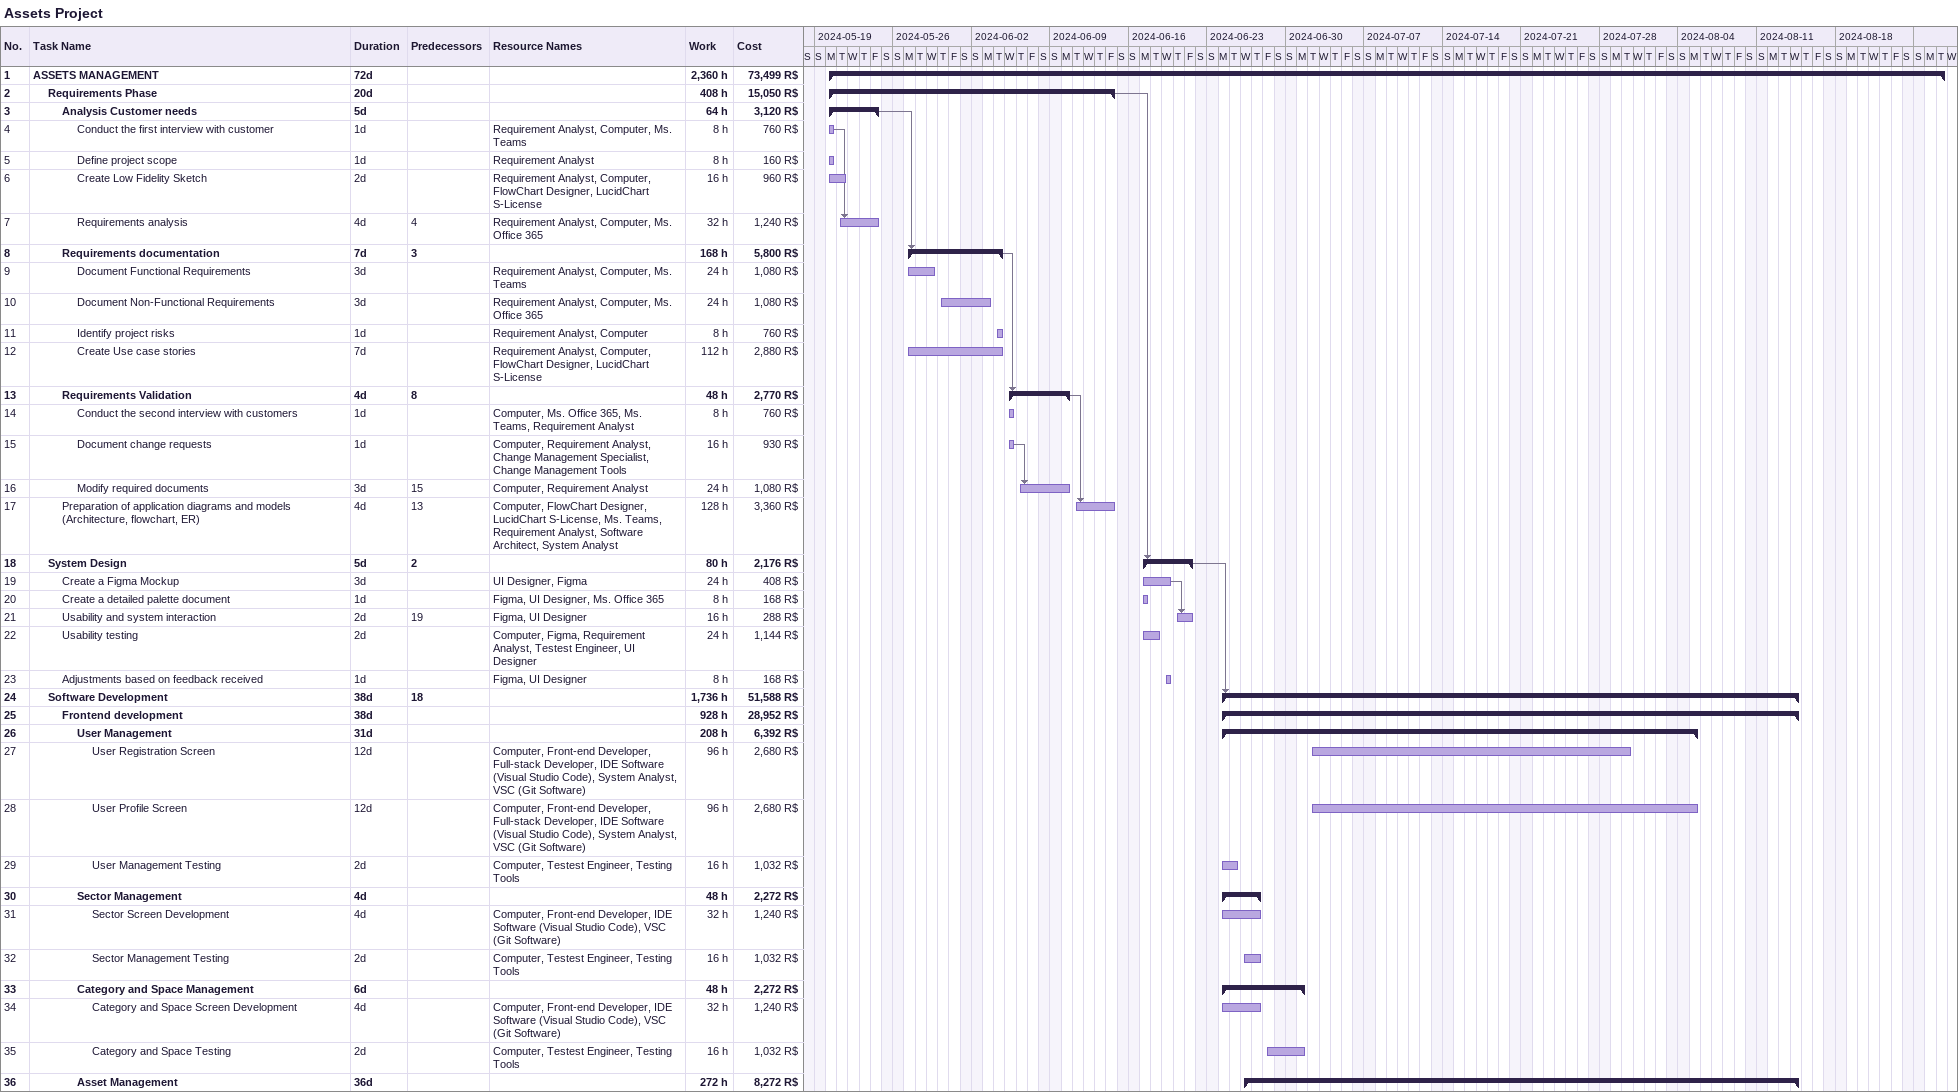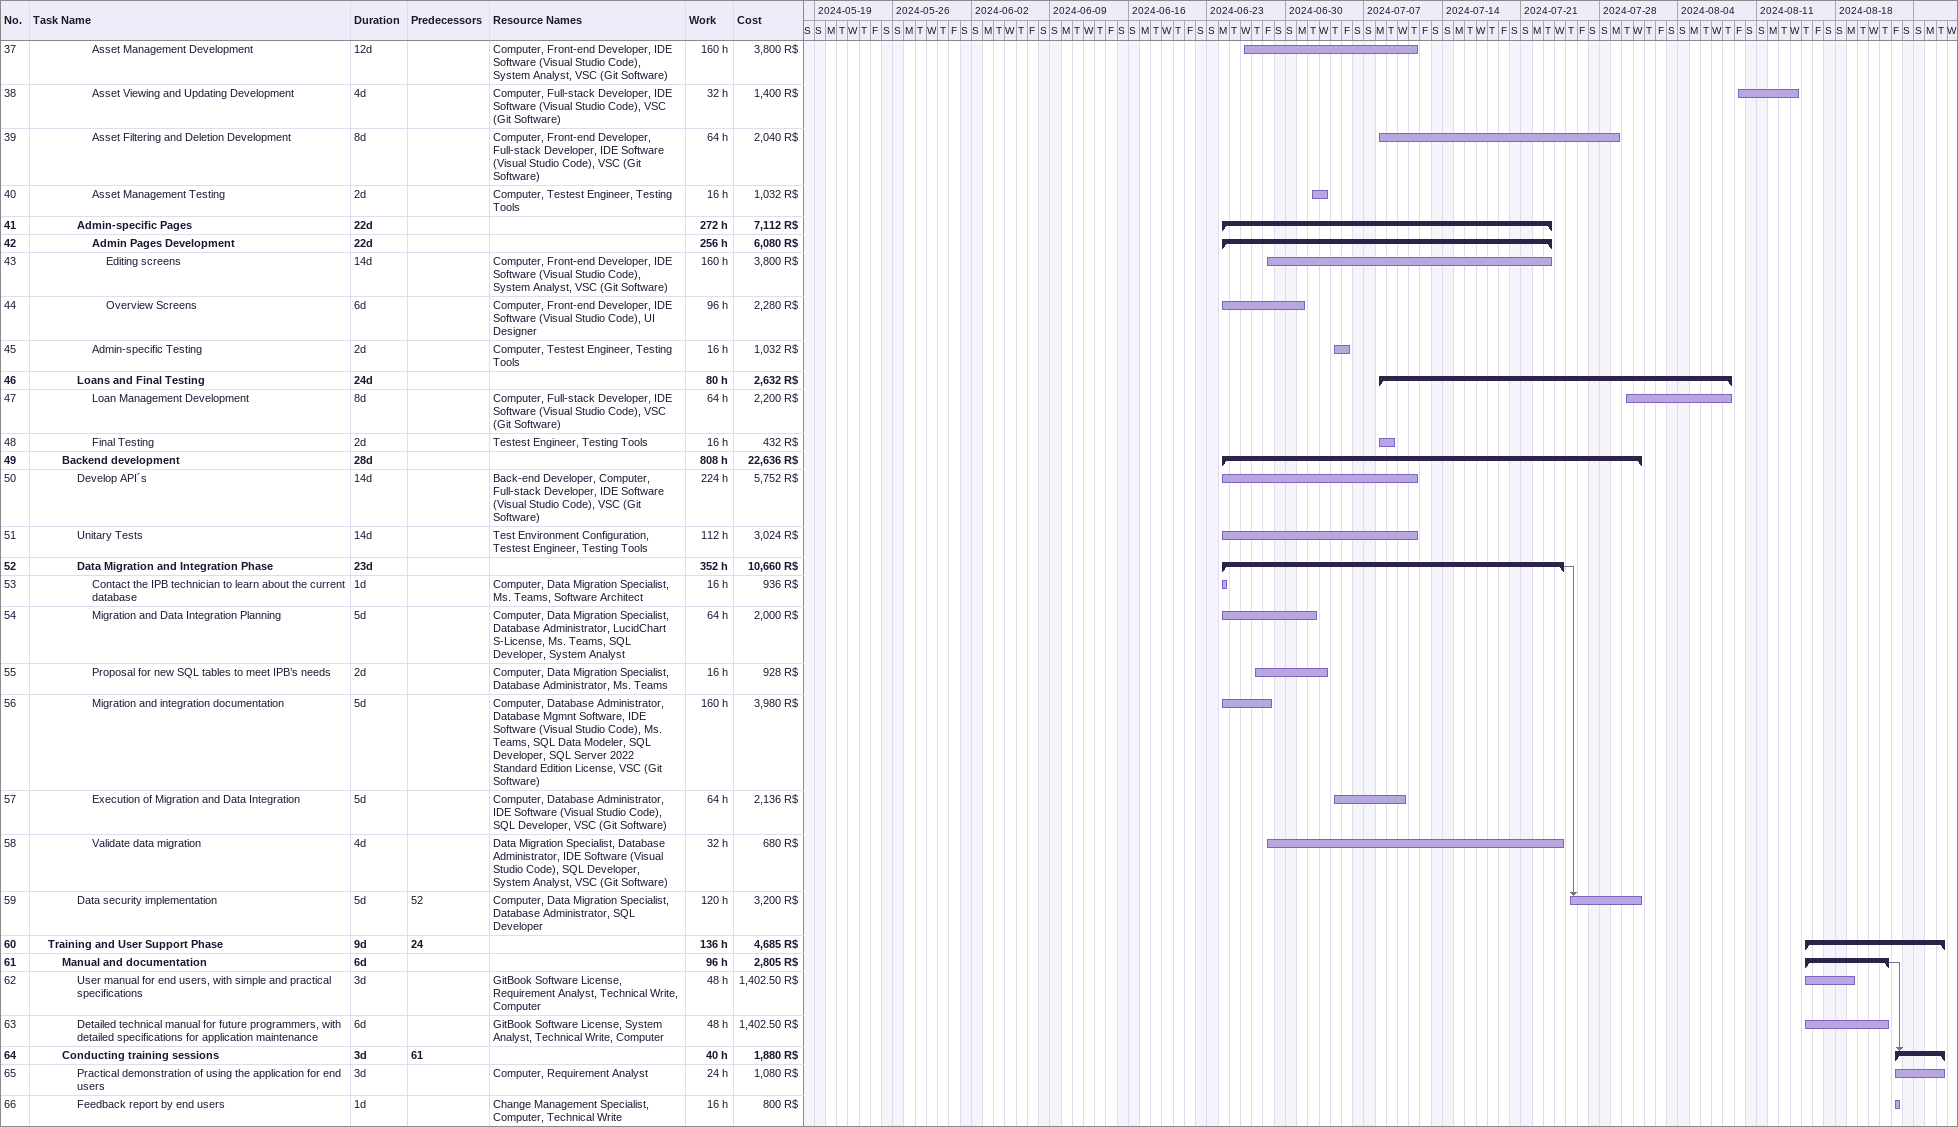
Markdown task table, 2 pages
Assets Project

| ID | Level | Task | Duration | Start | Finish | Predecessors | Resources | Work (h) | Cost (R$) |
|---|---|---|---|---|---|---|---|---|---|
| 1 | 1 | **ASSETS MANAGEMENT** | 72d | 2024-05-20 | 2024-08-27 |  |  | 2360 | 73499 |
| 2 | 2 | **Requirements Phase** | 20d | 2024-05-20 | 2024-06-14 |  |  | 408 | 15050 |
| 3 | 3 | **Analysis Customer needs** | 5d | 2024-05-20 | 2024-05-24 |  |  | 64 | 3120 |
| 4 | 4 | Conduct the first interview with customer | 1d | 2024-05-20 | 2024-05-20 |  | Requirement Analyst, Computer, Ms. Teams | 8 | 760 |
| 5 | 4 | Define project scope | 1d | 2024-05-20 | 2024-05-20 |  | Requirement Analyst | 8 | 160 |
| 6 | 4 | Create Low Fidelity Sketch | 2d | 2024-05-20 | 2024-05-21 |  | Requirement Analyst, Computer, FlowChart Designer, LucidChart S-License | 16 | 960 |
| 7 | 4 | Requirements analysis | 4d | 2024-05-21 | 2024-05-24 | 4 | Requirement Analyst, Computer, Ms. Office 365 | 32 | 1240 |
| 8 | 3 | **Requirements documentation** | 7d | 2024-05-27 | 2024-06-04 | 3 |  | 168 | 5800 |
| 9 | 4 | Document Functional Requirements | 3d | 2024-05-27 | 2024-05-29 |  | Requirement Analyst, Computer, Ms. Teams | 24 | 1080 |
| 10 | 4 | Document Non-Functional Requirements | 3d | 2024-05-30 | 2024-06-03 |  | Requirement Analyst, Computer, Ms. Office 365 | 24 | 1080 |
| 11 | 4 | Identify project risks | 1d | 2024-06-04 | 2024-06-04 |  | Requirement Analyst, Computer | 8 | 760 |
| 12 | 4 | Create Use case stories | 7d | 2024-05-27 | 2024-06-04 |  | Requirement Analyst, Computer, FlowChart Designer, LucidChart S-License | 112 | 2880 |
| 13 | 3 | **Requirements Validation** | 4d | 2024-06-05 | 2024-06-10 | 8 |  | 48 | 2770 |
| 14 | 4 | Conduct the second interview with customers | 1d | 2024-06-05 | 2024-06-05 |  | Computer, Ms. Office 365, Ms. Teams, Requirement Analyst | 8 | 760 |
| 15 | 4 | Document change requests | 1d | 2024-06-05 | 2024-06-05 |  | Computer, Requirement Analyst, Change Management Specialist, Change Management Tools | 16 | 930 |
| 16 | 4 | Modify required documents | 3d | 2024-06-06 | 2024-06-10 | 15 | Computer, Requirement Analyst | 24 | 1080 |
| 17 | 3 | Preparation of application diagrams and models (Architecture, flowchart, ER) | 4d | 2024-06-11 | 2024-06-14 | 13 | Computer, FlowChart Designer, LucidChart S-License, Ms. Teams, Requirement Analyst, Software Architect, System Analyst | 128 | 3360 |
| 18 | 2 | **System Design** | 5d | 2024-06-17 | 2024-06-21 | 2 |  | 80 | 2176 |
| 19 | 3 | Create a Figma Mockup | 3d | 2024-06-17 | 2024-06-19 |  | UI Designer, Figma | 24 | 408 |
| 20 | 3 | Create a detailed palette document | 1d | 2024-06-17 | 2024-06-17 |  | Figma, UI Designer, Ms. Office 365 | 8 | 168 |
| 21 | 3 | Usability and system interaction | 2d | 2024-06-20 | 2024-06-21 | 19 | Figma, UI Designer | 16 | 288 |
| 22 | 3 | Usability testing | 2d | 2024-06-17 | 2024-06-18 |  | Computer, Figma, Requirement Analyst, Testest Engineer, UI Designer | 24 | 1144 |
| 23 | 3 | Adjustments based on feedback received | 1d | 2024-06-19 | 2024-06-19 |  | Figma, UI Designer | 8 | 168 |
| 24 | 2 | **Software Development** | 38d | 2024-06-24 | 2024-08-14 | 18 |  | 1736 | 51588 |
| 25 | 3 | **Frontend development** | 38d | 2024-06-24 | 2024-08-14 |  |  | 928 | 28952 |
| 26 | 4 | **User Management** | 31d | 2024-06-24 | 2024-08-05 |  |  | 208 | 6392 |
| 27 | 5 | User Registration Screen | 12d | 2024-07-02 | 2024-07-30 |  | Computer, Front-end Developer, Full-stack Developer, IDE Software (Visual Studio Code), System Analyst, VSC (Git Software) | 96 | 2680 |
| 28 | 5 | User Profile Screen | 12d | 2024-07-02 | 2024-08-05 |  | Computer, Front-end Developer, Full-stack Developer, IDE Software (Visual Studio Code), System Analyst, VSC (Git Software) | 96 | 2680 |
| 29 | 5 | User Management Testing | 2d | 2024-06-24 | 2024-06-25 |  | Computer, Testest Engineer, Testing Tools | 16 | 1032 |
| 30 | 4 | **Sector Management** | 4d | 2024-06-24 | 2024-06-27 |  |  | 48 | 2272 |
| 31 | 5 | Sector Screen Development | 4d | 2024-06-24 | 2024-06-27 |  | Computer, Front-end Developer, IDE Software (Visual Studio Code), VSC (Git Software) | 32 | 1240 |
| 32 | 5 | Sector Management Testing | 2d | 2024-06-26 | 2024-06-27 |  | Computer, Testest Engineer, Testing Tools | 16 | 1032 |
| 33 | 4 | **Category and Space Management** | 6d | 2024-06-24 | 2024-07-01 |  |  | 48 | 2272 |
| 34 | 5 | Category and Space Screen Development | 4d | 2024-06-24 | 2024-06-27 |  | Computer, Front-end Developer, IDE Software (Visual Studio Code), VSC (Git Software) | 32 | 1240 |
| 35 | 5 | Category and Space Testing | 2d | 2024-06-28 | 2024-07-01 |  | Computer, Testest Engineer, Testing Tools | 16 | 1032 |
| 36 | 4 | **Asset Management** | 36d | 2024-06-26 | 2024-08-14 |  |  | 272 | 8272 |
| 37 | 5 | Asset Management Development | 12d | 2024-06-26 | 2024-07-11 |  | Computer, Front-end Developer, IDE Software (Visual Studio Code), System Analyst, VSC (Git Software) | 160 | 3800 |
| 38 | 5 | Asset Viewing and Updating Development | 4d | 2024-08-09 | 2024-08-14 |  | Computer, Full-stack Developer, IDE Software (Visual Studio Code), VSC (Git Software) | 32 | 1400 |
| 39 | 5 | Asset Filtering and Deletion Development | 8d | 2024-07-08 | 2024-07-29 |  | Computer, Front-end Developer, Full-stack Developer, IDE Software (Visual Studio Code), VSC (Git Software) | 64 | 2040 |
| 40 | 5 | Asset Management Testing | 2d | 2024-07-02 | 2024-07-03 |  | Computer, Testest Engineer, Testing Tools | 16 | 1032 |
| 41 | 4 | **Admin-specific Pages** | 22d | 2024-06-24 | 2024-07-23 |  |  | 272 | 7112 |
| 42 | 5 | **Admin Pages Development** | 22d | 2024-06-24 | 2024-07-23 |  |  | 256 | 6080 |
| 43 | 6 | Editing screens | 14d | 2024-06-28 | 2024-07-23 |  | Computer, Front-end Developer, IDE Software (Visual Studio Code), System Analyst, VSC (Git Software) | 160 | 3800 |
| 44 | 6 | Overview Screens | 6d | 2024-06-24 | 2024-07-01 |  | Computer, Front-end Developer, IDE Software (Visual Studio Code), UI Designer | 96 | 2280 |
| 45 | 5 | Admin-specific Testing | 2d | 2024-07-04 | 2024-07-05 |  | Computer, Testest Engineer, Testing Tools | 16 | 1032 |
| 46 | 4 | **Loans and Final Testing** | 24d | 2024-07-08 | 2024-08-08 |  |  | 80 | 2632 |
| 47 | 5 | Loan Management Development | 8d | 2024-07-30 | 2024-08-08 |  | Computer, Full-stack Developer, IDE Software (Visual Studio Code), VSC (Git Software) | 64 | 2200 |
| 48 | 5 | Final Testing | 2d | 2024-07-08 | 2024-07-09 |  | Testest Engineer, Testing Tools | 16 | 432 |
| 49 | 3 | **Backend development** | 28d | 2024-06-24 | 2024-07-31 |  |  | 808 | 22636 |
| 50 | 4 | Develop API´s | 14d | 2024-06-24 | 2024-07-11 |  | Back-end Developer, Computer, Full-stack Developer, IDE Software (Visual Studio Code), VSC (Git Software) | 224 | 5752 |
| 51 | 4 | Unitary Tests | 14d | 2024-06-24 | 2024-07-11 |  | Test Environment Configuration, Testest Engineer, Testing Tools | 112 | 3024 |
| 52 | 4 | **Data Migration and Integration Phase** | 23d | 2024-06-24 | 2024-07-24 |  |  | 352 | 10660 |
| 53 | 5 | Contact the IPB technician to learn about the current database | 1d | 2024-06-24 | 2024-06-24 |  | Computer, Data Migration Specialist, Ms. Teams, Software Architect | 16 | 936 |
| 54 | 5 | Migration and Data Integration Planning | 5d | 2024-06-24 | 2024-07-02 |  | Computer, Data Migration Specialist, Database Administrator, LucidChart S-License, Ms. Teams, SQL Developer, System Analyst | 64 | 2000 |
| 55 | 5 | Proposal for new SQL tables to meet IPB’s needs | 2d | 2024-06-27 | 2024-07-03 |  | Computer, Data Migration Specialist, Database Administrator, Ms. Teams | 16 | 928 |
| 56 | 5 | Migration and integration documentation | 5d | 2024-06-24 | 2024-06-28 |  | Computer, Database Administrator, Database Mgmnt Software, IDE Software (Visual Studio Code), Ms. Teams, SQL Data Modeler, SQL Developer, SQL Server 2022 Standard Edition License, VSC (Git Software) | 160 | 3980 |
| 57 | 5 | Execution of Migration and Data Integration | 5d | 2024-07-04 | 2024-07-10 |  | Computer, Database Administrator, IDE Software (Visual Studio Code), SQL Developer, VSC (Git Software) | 64 | 2136 |
| 58 | 5 | Validate data migration | 4d | 2024-06-28 | 2024-07-24 |  | Data Migration Specialist, Database Administrator, IDE Software (Visual Studio Code), SQL Developer, System Analyst, VSC (Git Software) | 32 | 680 |
| 59 | 4 | Data security implementation | 5d | 2024-07-25 | 2024-07-31 | 52 | Computer, Data Migration Specialist, Database Administrator, SQL Developer | 120 | 3200 |
| 60 | 2 | **Training and User Support Phase** | 9d | 2024-08-15 | 2024-08-27 | 24 |  | 136 | 4685 |
| 61 | 3 | **Manual and documentation** | 6d | 2024-08-15 | 2024-08-22 |  |  | 96 | 2805 |
| 62 | 4 | User manual for end users, with simple and practical specifications | 3d | 2024-08-15 | 2024-08-19 |  | GitBook Software License, Requirement Analyst, Technical Write, Computer | 48 | 1402.50 |
| 63 | 4 | Detailed technical manual for future programmers, with detailed specifications for application maintenance | 6d | 2024-08-15 | 2024-08-22 |  | GitBook Software License, System Analyst, Technical Write, Computer | 48 | 1402.50 |
| 64 | 3 | **Conducting training sessions** | 3d | 2024-08-23 | 2024-08-27 | 61 |  | 40 | 1880 |
| 65 | 4 | Practical demonstration of using the application for end users | 3d | 2024-08-23 | 2024-08-27 |  | Computer, Requirement Analyst | 24 | 1080 |
| 66 | 4 | Feedback report by end users | 1d | 2024-08-23 | 2024-08-23 |  | Change Management Specialist, Computer, Technical Write | 16 | 800 |
